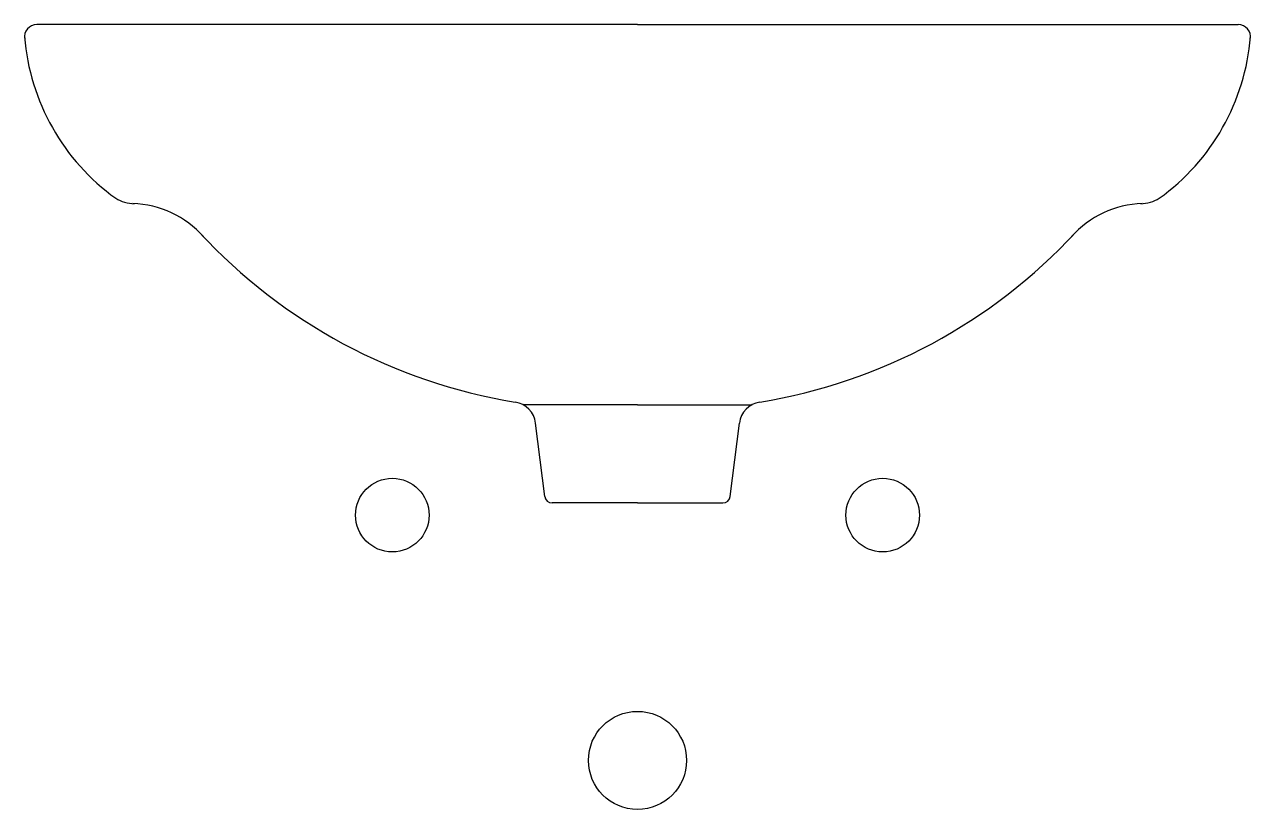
# Model space of a CAD drawing. Extents: x 977 to 1477, y 1637 to 1957.
import ezdxf

# ---------------------------------------------------------------- set-up
doc = ezdxf.new("R2010")
doc.units = 0
doc.header["$LTSCALE"] = 50
doc.layers.add('FINA', color=6, linetype='CONTINUOUS')
doc.layers.add('GROSSA', color=3, linetype='CONTINUOUS')

msp = doc.modelspace()

# ---------------------------------------------------------------- linework, layer by layer
at = {"layer": 'FINA', "color": 0}
for centre, radius in [((1127.19, 1756.53), 15), ((1327.19, 1756.53), 15), ((1227.19, 1656.53), 20)]:
    msp.add_circle(centre, radius, dxfattribs=at)
at = {"layer": 'GROSSA', "color": 0, "linetype": 'CONTINUOUS'}
for p, q in [((1227.19, 1956.53), (982.19, 1956.53)), ((1227.19, 1956.53), (1472.19, 1956.53)), ((1227.19, 1801.53), (1180.48, 1801.53)), ((1227.19, 1801.53), (1273.9, 1801.53)), ((1189.36, 1764.16), (1185.63, 1793.98)), ((1265.02, 1764.16), (1268.75, 1793.98)), ((1227.19, 1761.53), (1192.34, 1761.53)), ((1227.19, 1761.53), (1262.04, 1761.53))]:
    msp.add_line(p, q, dxfattribs=at)
for centre, radius, start, end in [((982.19, 1951.53), 5, 90, 189.7787), ((1472.19, 1951.53), 5, 350.2213, 90), ((1066.9, 1958.77), 90, 184.618, 234.3039), ((1387.48, 1958.77), 90, 305.6961, 355.382), ((1022.2, 1898.49), 15, 238.606, 269.0671), ((1432.18, 1898.49), 15, 270.9329, 301.394), ((1020.19, 1843.53), 40, 41.4008, 88.3424), ((1434.19, 1843.53), 40, 91.6576, 138.5992), ((1213.59, 2024.66), 225, 222.8183, 260.7243), ((1240.79, 2024.66), 225, 279.2757, 317.1817), ((1175.71, 1792.74), 10, 7.125, 80.7243), ((1278.67, 1792.74), 10, 99.2757, 172.875), ((1192.34, 1764.53), 3, 187.125, 270), ((1262.04, 1764.53), 3, 270, 352.875)]:
    msp.add_arc(centre, radius, start, end, dxfattribs=at)

doc.saveas('drawing.dxf')
